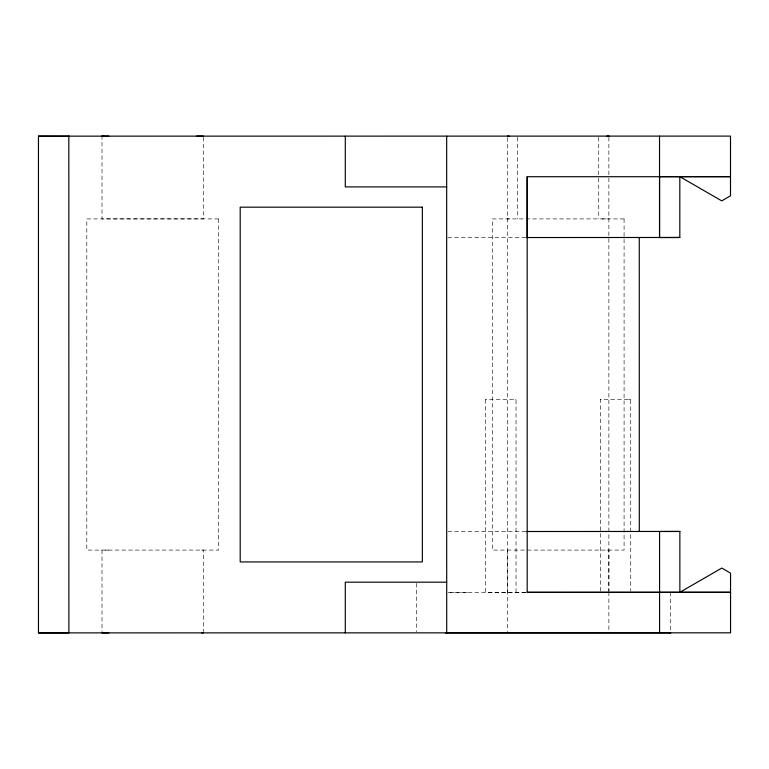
<?xml version="1.0" encoding="UTF-8"?>
<svg xmlns="http://www.w3.org/2000/svg" width="769" height="769" viewBox="0 0 769 769"><rect width="100%" height="100%" fill="white"/><g stroke="black" fill="none" stroke-linecap="round" stroke-linejoin="round"><path stroke-width="0.58" stroke-dasharray="3.85 2.88" d="M507.502 592.332L507.502 137.324M608.875 592.332L608.875 178.11M507.511 218.915L509.232 218.915M602.089 218.905L608.885 218.905M447.866 237.534L525.967 237.534M600.32 591.14L600.32 399.717L630.215 399.707L630.734 399.707L630.734 591.13M516.037 592.341L516.037 399.717L485.614 399.726L486.143 399.717M515.509 399.726L516.037 399.717M600.301 399.717L600.839 399.717M628.677 399.717L630.734 399.707M447.875 531.523L525.977 531.514M108.785 550.085L101.998 550.095L102.008 631.685M201.641 550.085L203.372 550.085L203.381 631.676M607.145 550.085L608.865 550.085L608.875 590.88M525.842 592.332L447.577 592.341L468.917 592.332M525.563 592.341L485.624 592.341L485.624 399.717M670.712 592.322L670.712 631.676M608.875 137.315L608.875 176.908M608.875 592.082L608.875 631.676M598.734 137.324L598.734 176.928M598.734 178.12L598.734 218.915M517.643 137.324L517.643 218.915M507.492 550.095L507.502 631.685M416.289 583.344L416.289 631.676M203.381 137.315L203.381 218.905L102.008 218.915L102.008 137.324M218.588 218.915L86.801 218.915L86.801 550.085L218.588 550.085L218.588 218.915M624.082 218.915L492.295 218.915L492.295 550.085L624.082 550.085L624.082 218.915"/><path stroke-width="1.15" d="M527.169 237.544L527.169 176.716L659.542 176.716L659.542 237.544L679.815 237.486L679.815 176.659L730.502 176.659L659.542 176.687L679.815 176.659L721.755 200.872L730.502 195.787L730.502 136.103L38.46 136.151L38.469 632.897L68.883 632.897L68.825 136.219M659.533 136.142L659.542 237.534M639.299 531.494L639.27 237.534M659.581 592.303L679.863 592.284L679.863 531.456L659.571 531.494L659.581 632.858M446.626 632.887L445.664 632.887L670.712 632.877L669.751 632.868M108.794 136.123L102.008 136.123L103.728 136.123M196.585 136.113L203.381 136.113M507.502 136.123L509.232 136.123M446.674 186.905L345.3 186.905L345.3 136.219M526.823 237.534L679.815 237.477M526.832 531.504L679.863 531.456M446.693 582.181L345.3 582.171L345.3 632.858M527.178 176.726L527.188 592.332L659.581 592.322M527.188 592.332L730.55 592.284L679.863 592.284L721.803 568.06L730.55 573.155L730.55 632.829L38.488 632.887M102.008 632.887L108.794 632.887M201.651 632.877L203.381 632.877M38.45 136.161L69.373 136.219M446.674 136.209L446.702 632.868M608.875 136.113L607.145 136.113L608.875 136.113M422.344 207.178L240.197 207.178L240.197 561.937L422.344 561.937L422.344 207.178"/></g></svg>
